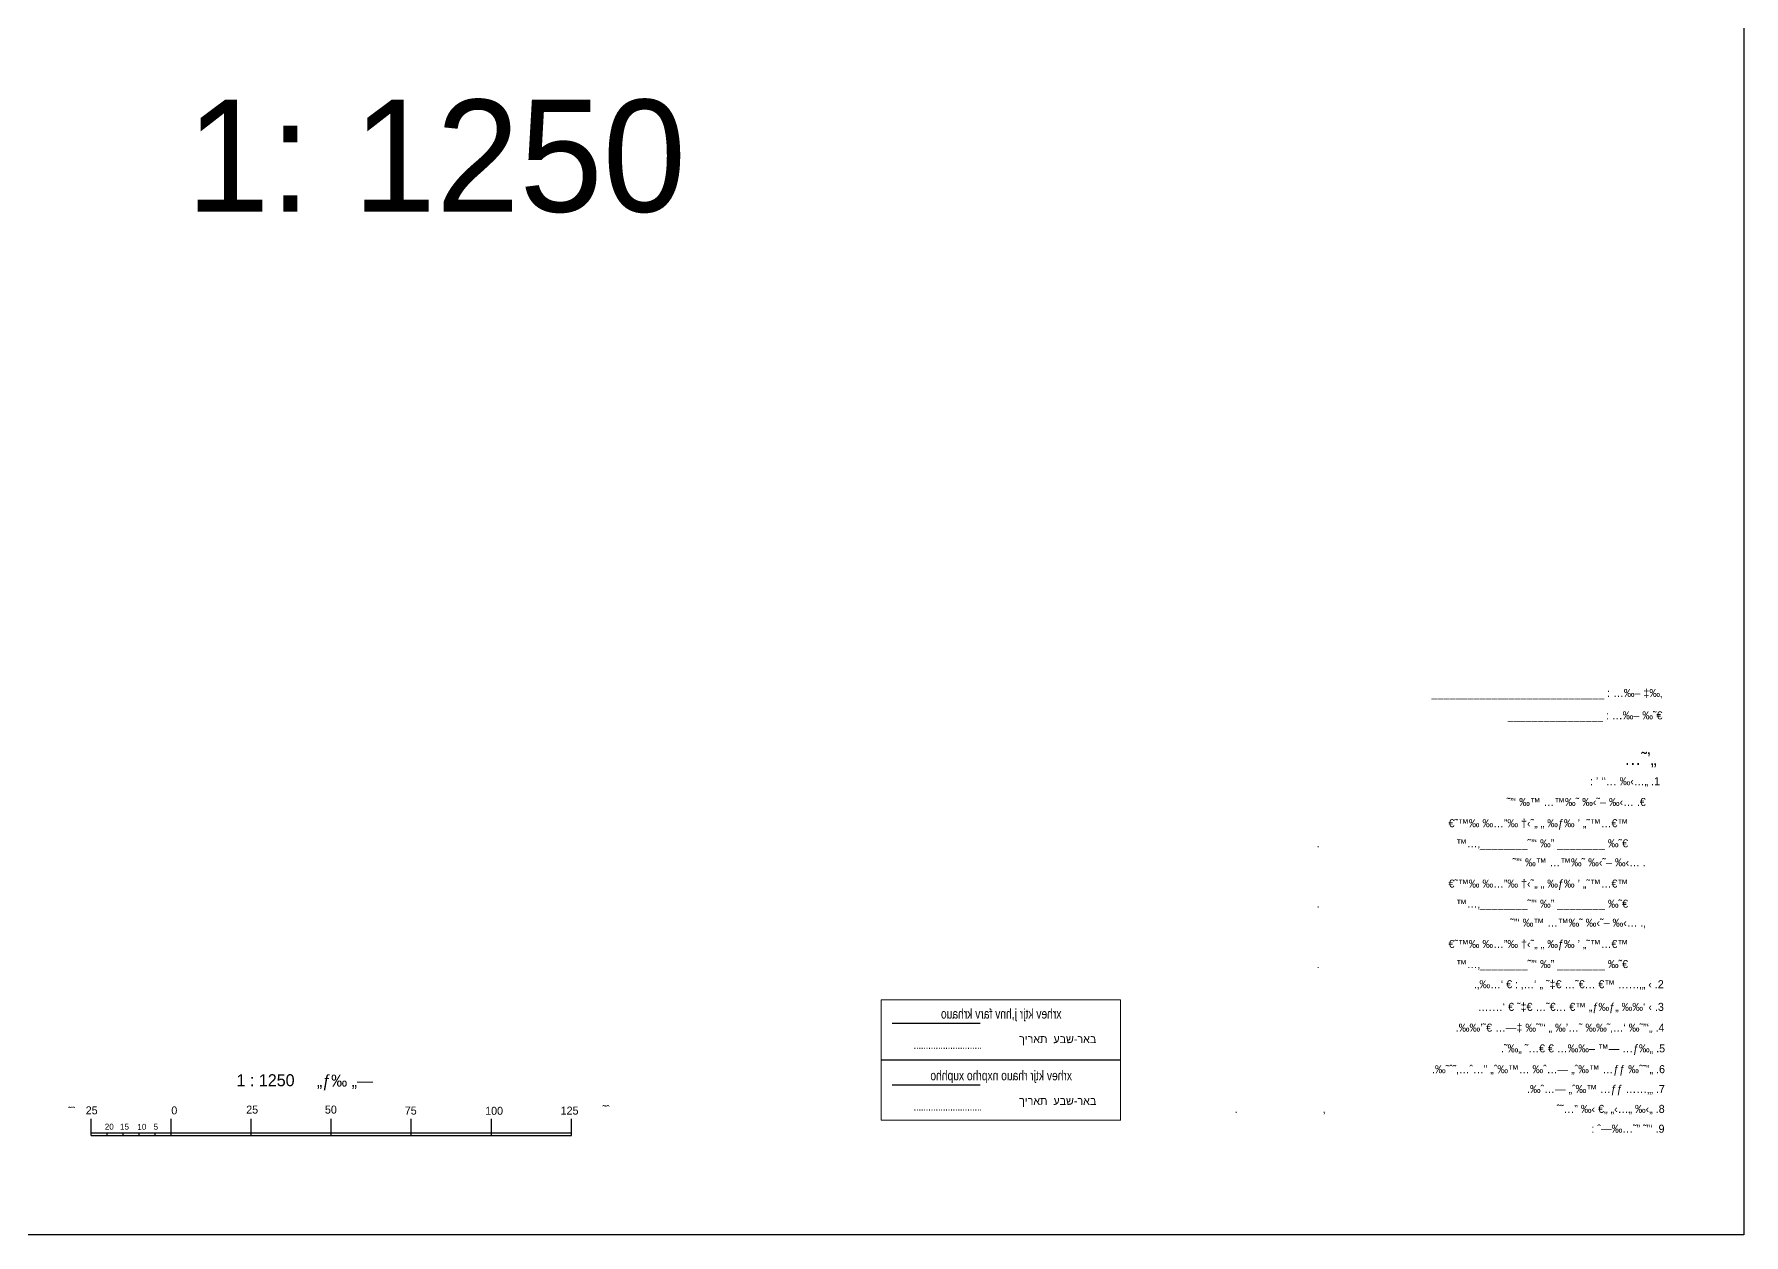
# Model space of a CAD drawing. Header units: millimetres. Extents: x 178072 to 181473, y 610673 to 612173.
# Drawn here: x 179029 to 179563, y 610673 to 611048 of the extents above; entities that cross this region are included whole.
import ezdxf
from ezdxf.enums import TextEntityAlignment as Align

# ---------------------------------------------------------------- set-up
doc = ezdxf.new("R2010")
doc.units = ezdxf.units.MM
doc.header["$LTSCALE"] = 6
for name, color, linetype in [('REMARKS', 7, 'Continuous'), ('TR_GILAYON', 7, 'Continuous'), ('TR_GILYON', 7, 'Continuous')]:
    doc.layers.add(name, color=color, linetype=linetype)
doc.layers.add('T', color=6, linetype='Continuous', lineweight=15)
doc.styles.add('HEBTEXT', font='HEBTXT.SHX')
doc.styles.add('sivan', font='sivan_m.shx', dxfattribs={"bigfont": 'extfont2.shx'})
doc.styles.add('style1', font='tovana02.shx')
doc.styles.add('TRHEBTXT', font='HEBTXT.SHX')

# ---------------------------------------------------------------- blocks, each defined once
blk = doc.blocks.new('RISH-MAX')
at = {"layer": 'TR_GILAYON'}
blk.add_lwpolyline([(0, 0), (0, 600), (700, 600), (700, 0)], close=True, dxfattribs=at)
blk = doc.blocks.new('SCL1250')
at = {"layer": 'TR_GILAYON'}
for p, q in [((-63.00623434921772, 24.8162001351036), (-63.00623434921772, 29.01620013510342)), ((-43.00623434921772, 24.8162001351036), (-43.00623434921772, 29.01620013510342)), ((-23.00623434921772, 24.8162001351036), (-23.00623434921772, 29.01620013510342)), ((-3.006234349217721, 24.8162001351036), (-3.006234349217721, 29.01620013510342)), ((16.99376565078228, 24.8162001351036), (16.99376565078228, 29.01620013510342)), ((36.99376565078228, 24.8162001351036), (36.99376565078228, 29.01620013510342)), ((56.99376565078228, 24.8162001351036), (56.99376565078228, 29.01620013510342)), ((-63.00623434921772, 25.51620013510342), (56.99376565078228, 25.51620013510342)), ((-63.00623434921772, 24.8162001351036), (56.99376565078228, 24.8162001351036)), ((-59.00623434921772, 24.8162001351036), (-59.00623434921772, 25.51620013510342)), ((-55.00623434921772, 24.8162001351036), (-55.00623434921772, 25.51620013510342)), ((-51.00623434921772, 24.8162001351036), (-51.00623434921772, 25.51620013510342)), ((-47.00623434921772, 24.8162001351036), (-47.00623434921772, 25.51620013510342))]:
    blk.add_line(p, q, dxfattribs=at)
at = {"layer": 'TR_GILAYON', "style": 'HEBTEXT'}
for s, height, p in [('1 : 1250', 3, (-26.67807728652861, 37.12443142964275)), ('„ƒ‰ „—', 3, (-6.601113938074832, 37.02774274985086)), ('0', 2, (-42.98446596807344, 30.08532468279827)), ('25', 2, (-24.26996081457492, 30.2836093798885)), ('50', 2, (-4.592209072271544, 30.2836093798885)), ('75', 2, (15.36075598110892, 30.03575350853157)), ('100', 2, (35.45132769003931, 29.98618233425327)), ('125', 2, (54.31275157467417, 30.03575350853157)), ('20', 1.5, (-59.60045387605214, 26.2683215708264)), ('15', 1.5, (-55.79907789102299, 26.27141835087923)), ('10', 1.5, (-51.46446824150644, 26.22804073679958)), ('5', 1.5, (-47.40937014245446, 26.23113751687583))]:
    blk.add_text(s, height=height, dxfattribs=at).set_placement(p)
for s, p in [('˜ˆ', (-66.95671678155213, 29.9391003945052)), ('25', (-61.39746716849049, 30.10350789723702)), ('˜ˆ', (66.58603455980756, 30.33069131965999))]:
    blk.add_text(s, height=2, dxfattribs=at).set_placement(p, align=Align.RIGHT)

msp = doc.modelspace()

# ---------------------------------------------------------------- linework, layer by layer
for p, q in [((179297.0512026317, 610739.3186325767), (179324.6131015377, 610739.3186325767)), ((179293.6808122155, 610727.7883838505), (179368.4220332948, 610727.7883838502)), ((179297.0512026317, 610720.0378946663), (179324.6131015377, 610720.0378946663))]:
    msp.add_line(p, q)
at = {"layer": 'T'}
for p, q in [((179368.4220332949, 610746.6029383651), (179293.6808122155, 610746.6029383651)), ((179293.6808122155, 610746.6029383651), (179293.6808122155, 610708.9738293359)), ((179368.4220332949, 610708.9066410846), (179368.4220332948, 610746.6029383651)), ((179293.6808122155, 610708.9738293359), (179368.4220332948, 610708.9738293356))]:
    msp.add_line(p, q, dxfattribs=at)

# ---------------------------------------------------------------- block references
at = {"layer": 'TR_GILYON', "xscale": 1.25, "yscale": 1.25, "zscale": 1.25}
for name, p in [('RISH-MAX', (178688.1272096555, 610673.1746157232)), ('SCL1250', (179125.6272096555, 610673.1746157232))]:
    msp.add_blockref(name, p, dxfattribs=at)

# ---------------------------------------------------------------- texts
at = {"layer": 'REMARKS', "style": 'HEBTEXT'}
for s, p in [('_____________________________ : …‰– ‡‰‚', (179537.7170317129, 610841.1669144674)), ('________________ : …‰– ‰˜€', (179537.7170317129, 610834.1669144674)), ('.‚‰…‘ € : ‚…‘ „ ˜‡€ …˜€… €™ ……‚„ ‹ .2', (179538.116956211, 610750.1938130633)), ('.……‘ € ˜‡€ …˜€… €™ „ƒ‰ƒ„ ‰‰‘ ‹ .3', (179538.1510103825, 610743.1178155589)), ('.‰‰’˜€ …—‡ ‰˜”‘ „ ‰’…˜ ‰‰˜‚…‘ ‰˜”‘„ .4', (179538.345426604, 610736.6314845135)), ('.˜‰„ ˜…€ € …‰‰– ™— …ƒ‰„ .5', (179538.5398428256, 610730.1451534681)), ('.‰˜ˆ˜‚…ˆ…” „ˆ‰™… ‰ˆ…— „ˆ‰™ …ƒƒ ‰ˆ˜”„ .6', (179538.5134970979, 610723.6559094369)), ('  .‰ˆ…— „ˆ‰™ …ƒƒ ……‚„ .7', (179538.4584070094, 610717.4566301914)), ('ˆ˜…” ‰‹ €„ „‹…„ ‰‹„ .8', (179538.4033169209, 610711.2573509462)), ('.', (179405.0236412122, 610711.2573509462)), (',', (179432.5165802482, 610711.2573509462)), (': ˆ—‰…˜” ˜”‘ .9', (179538.3482268324, 610705.058071701))]:
    msp.add_text(s, height=2.5, dxfattribs=at).set_placement(p, align=Align.RIGHT)
at = {"layer": 'T', "style": 'TRHEBTXT'}
for s, height, p in [('1: 1250', 35, (179154.6278342154, 610992.7063933521)), ('ךיראת  עבש-ראב', 2.5, (179348.792870768, 610733.0410991121)), ('ךיראת  עבש-ראב', 2.5, (179348.792870768, 610713.7603612017))]:
    msp.add_text(s, height=height, dxfattribs=at).set_placement(p, align=Align.CENTER)
at = {"layer": 'T', "style": 'sivan', "text_generation_flag": 2, "width": 0.8}
for s, p in [('xrhev ktjr j,hnv farv krhauo', (179331.1409340562, 610740.7244000448)), ('xrhev ktjr rhauo nxprho xuphho', (179331.1409340562, 610721.4436621343))]:
    msp.add_text(s, height=3, dxfattribs=at).set_placement(p, align=Align.CENTER)
at = {"layer": 'T', "style": 'style1', "width": 0.82}
for p in [(179314.4587196445, 610731.2235098976), (179314.4587196445, 610711.9427719872)]:
    msp.add_text('............................', height=2.5, dxfattribs=at).set_placement(p, align=Align.CENTER)
at = {"layer": 'TR_GILAYON', "style": 'HEBTEXT'}
for s, height, p in [('…˜’„', 4, (179535.8589461395, 610819.895401498)), (': ’ ‘‘… ‰‹…„ .1', 2.5, (179536.9578536651, 610813.6086720534)), ('˜”‘ ‰™ …™‰˜ ‰‹˜– ‰‹… .€', 2.5, (179532.5094063044, 610807.124548793)), ('€˜™‰ ‰…”‰ †‹˜„ „ ‰ƒ‰ ’ „˜™…€™', 2.5, (179526.9741239434, 610800.4876486213)), ('.', 2.5, (179430.620936994, 610794.2009191766)), (' ™…‚________˜”‘ ‰” ________ ‰˜€', 2.5, (179526.9741239434, 610794.2009191766)), (' ˜”‘ ‰™ …™‰˜ ‰‹˜– ‰‹… .', 2.5, (179532.5094063044, 610788.2643604587)), ('€˜™‰ ‰…”‰ †‹˜„ „ ‰ƒ‰ ’ „˜™…€™', 2.5, (179526.9741239434, 610781.6274602871)), (' ™…‚________˜”‘ ‰” ________ ‰˜€', 2.5, (179526.9741239434, 610775.3407308423)), ('.', 2.5, (179430.620936994, 610775.3407308423)), (' ˜”‘ ‰™ …™‰˜ ‰‹˜– ‰‹… .‚', 2.5, (179532.5094063044, 610769.4041721245)), ('€˜™‰ ‰…”‰ †‹˜„ „ ‰ƒ‰ ’ „˜™…€™', 2.5, (179526.9741239434, 610762.7672719528)), ('.', 2.5, (179430.620936994, 610756.4805425081)), (' ™…‚________˜”‘ ‰” ________ ‰˜€', 2.5, (179526.9741239434, 610756.4805425081))]:
    msp.add_text(s, height=height, dxfattribs=at).set_placement(p, align=Align.RIGHT)

doc.saveas('drawing.dxf')
